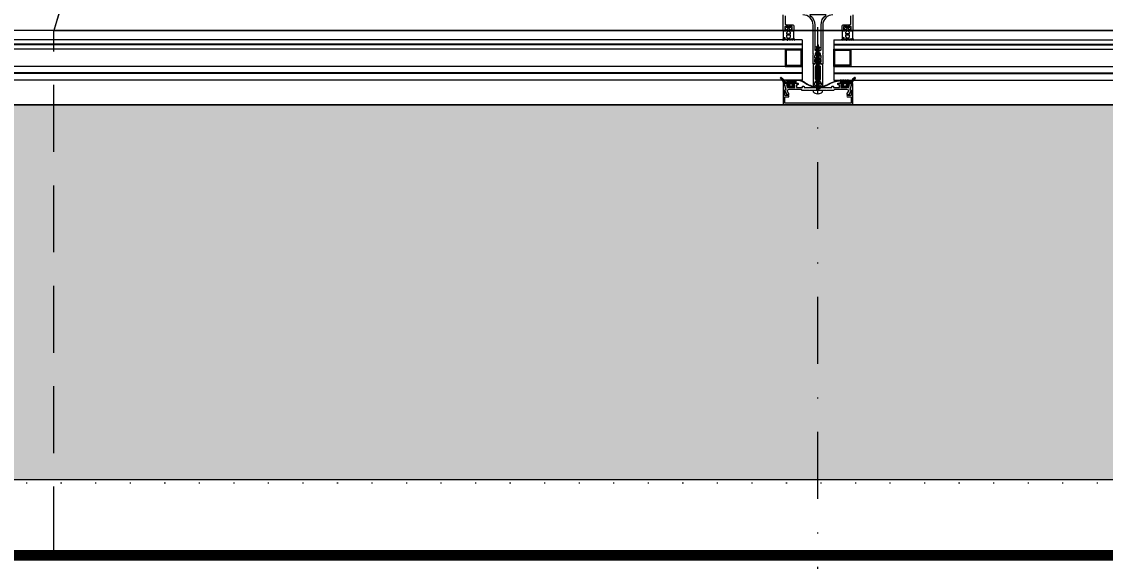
# Model space of a CAD drawing. Extents: x -2050 to 29725, y -1777 to 6820.
# Drawn here: x 1848.1 to 1949.3, y 277.4 to 327.8 of the extents above; entities that cross this region are included whole.
import ezdxf

# ---------------------------------------------------------------- set-up
doc = ezdxf.new("R2010")
doc.units = 0
doc.header["$LTSCALE"] = 25
doc.header["$MEASUREMENT"] = 0
for name, pattern in [('DASHDOT2', [0.5, 0.25, -0.125, 0, -0.125]), ('DASHED2', [0.375, 0.25, -0.125]), ('DOT2', [0.125, 0, -0.125]), ('HIDDEN', [0.375, 0.25, -0.125]), ('HIDDEN2', [4.7625, 3.175, -1.5875])]:
    doc.linetypes.add(name, pattern=pattern)
doc.layers.get('0').update_dxf_attribs({"color": 9, "lineweight": 9})
for name, color, linetype, lineweight in [('06C', 9, 'Continuous', 9), ('06D', 9, 'Continuous', 9), ('09', 9, 'Continuous', 9), ('10', 9, 'Continuous', 9), ('15', 9, 'Continuous', 9), ('20', 9, 'DOT2', 9), ('21', 9, 'Continuous', 9), ('24', 9, 'DASHDOT2', 9), ('40', 9, 'Continuous', 9), ('40B', 9, 'Continuous', 9)]:
    doc.layers.add(name, color=color, linetype=linetype, lineweight=lineweight)
doc.styles.add('MuuM_TEXT-STANDART', font='ARIALN.TTF')

# ---------------------------------------------------------------- blocks, each defined once
blk = doc.blocks.new('vid u')
at = {"lineweight": 5, "ltscale": 0.5}
for p, q in [((-18170.6, 6486.7), (-18169.6, 6487)), ((-18167.2, 6486), (-18170.6, 6486.7)), ((-18168.2, 6485.6), (-18170.6, 6486.7)), ((-18169.9, 6486.4), (-18170.1, 6485.9)), ((-18169, 6489), (-18169.6, 6487)), ((-18169.6, 6487), (-18167.2, 6486)), ((-18169, 6489), (-18168.5, 6486.6)), ((-18171.1, 6484.2), (-18170.1, 6484.5)), ((-18167.9, 6482.9), (-18171.1, 6484.2)), ((-18166.9, 6483.2), (-18171.1, 6484.2)), ((-18171.1, 6481.6), (-18170.1, 6482)), ((-18167.9, 6480.3), (-18171.1, 6481.6)), ((-18166.9, 6480.7), (-18171.1, 6481.6)), ((-18171.1, 6479.1), (-18170.1, 6479.4)), ((-18167.9, 6477.8), (-18171.1, 6479.1)), ((-18166.9, 6478.1), (-18171.1, 6479.1)), ((-18171.1, 6476.5), (-18170.1, 6476.9)), ((-18167.9, 6475.2), (-18171.1, 6476.5)), ((-18166.9, 6475.6), (-18171.1, 6476.5)), ((-18170.1, 6484.5), (-18170.1, 6485.8)), ((-18170.1, 6484.5), (-18166.9, 6483.2)), ((-18170.1, 6484.5), (-18166.9, 6483.2)), ((-18170.1, 6482), (-18170.1, 6483.8)), ((-18170.1, 6482), (-18166.9, 6480.7)), ((-18170.1, 6482), (-18166.9, 6480.7)), ((-18170.1, 6479.4), (-18170.1, 6481.2)), ((-18170.1, 6479.4), (-18166.9, 6478.1)), ((-18170.1, 6479.4), (-18166.9, 6478.1)), ((-18170.1, 6476.9), (-18170.1, 6478.7)), ((-18170.1, 6476.9), (-18166.9, 6475.6)), ((-18170.1, 6476.9), (-18166.9, 6475.6)), ((-18167.2, 6486), (-18168.2, 6485.6)), ((-18168.2, 6485.6), (-18167.9, 6485)), ((-18167.9, 6483.6), (-18167.9, 6484.9)), ((-18166.9, 6483.2), (-18167.9, 6482.9)), ((-18167.9, 6481.1), (-18167.9, 6482.9)), ((-18166.9, 6480.7), (-18167.9, 6480.3)), ((-18167.9, 6478.5), (-18167.9, 6480.3)), ((-18166.9, 6478.1), (-18167.9, 6477.8)), ((-18167.9, 6476), (-18167.9, 6477.8)), ((-18171.1, 6473.9), (-18170.1, 6474.3)), ((-18167.9, 6472.7), (-18171.1, 6473.9)), ((-18166.9, 6473), (-18171.1, 6473.9)), ((-18171.1, 6471.5), (-18170.1, 6471.9)), ((-18167.9, 6470.2), (-18171.1, 6471.5)), ((-18166.9, 6470.6), (-18171.1, 6471.5)), ((-18171.1, 6469.2), (-18170.1, 6469.6)), ((-18167.9, 6467.9), (-18171.1, 6469.2)), ((-18166.9, 6468.3), (-18171.1, 6469.2)), ((-18171.1, 6467), (-18170.1, 6467.3)), ((-18167.9, 6465.7), (-18171.1, 6467)), ((-18166.9, 6466.1), (-18171.1, 6467)), ((-18170.1, 6474.3), (-18170.1, 6476.1)), ((-18170.1, 6474.3), (-18166.9, 6473)), ((-18170.1, 6474.3), (-18166.9, 6473)), ((-18170.1, 6471.9), (-18170.1, 6473.5)), ((-18170.1, 6471.9), (-18166.9, 6470.6)), ((-18170.1, 6471.9), (-18166.9, 6470.6)), ((-18170.1, 6469.6), (-18170.1, 6471.1)), ((-18170.1, 6469.6), (-18166.9, 6468.3)), ((-18170.1, 6469.6), (-18166.9, 6468.3)), ((-18170.1, 6467.3), (-18170.1, 6468.9)), ((-18170.1, 6467.3), (-18166.9, 6466.1)), ((-18170.1, 6467.3), (-18166.9, 6466.1)), ((-18170.1, 6465.1), (-18170.1, 6466.6)), ((-18166.9, 6475.6), (-18167.9, 6475.2)), ((-18167.9, 6473.4), (-18167.9, 6475.2)), ((-18166.9, 6473), (-18167.9, 6472.7)), ((-18167.9, 6471), (-18167.9, 6472.7)), ((-18166.9, 6470.6), (-18167.9, 6470.2)), ((-18167.9, 6468.7), (-18167.9, 6470.2)), ((-18166.9, 6468.3), (-18167.9, 6467.9)), ((-18167.9, 6466.5), (-18167.9, 6467.9)), ((-18166.9, 6466.1), (-18167.9, 6465.7)), ((-18171.1, 6464.7), (-18170.1, 6465.1)), ((-18167.9, 6463.4), (-18171.1, 6464.7)), ((-18166.9, 6463.8), (-18171.1, 6464.7)), ((-18171.1, 6462.4), (-18170.1, 6462.8)), ((-18167.9, 6461.1), (-18171.1, 6462.4)), ((-18166.9, 6461.5), (-18171.1, 6462.4)), ((-18171.1, 6460.1), (-18170.1, 6460.5)), ((-18167.9, 6458.8), (-18171.1, 6460.1)), ((-18166.9, 6459.2), (-18171.1, 6460.1)), ((-18171.1, 6457.8), (-18170.1, 6458.2)), ((-18167.9, 6456.5), (-18171.1, 6457.8)), ((-18166.9, 6456.9), (-18171.1, 6457.8)), ((-18171.1, 6455.5), (-18170.1, 6455.9)), ((-18170.1, 6465.1), (-18166.9, 6463.8)), ((-18170.1, 6465.1), (-18166.9, 6463.8)), ((-18170.1, 6462.8), (-18170.1, 6464.4)), ((-18170.1, 6462.8), (-18166.9, 6461.5)), ((-18170.1, 6462.8), (-18166.9, 6461.5)), ((-18170.1, 6460.5), (-18170.1, 6462)), ((-18170.1, 6460.5), (-18166.9, 6459.2)), ((-18170.1, 6460.5), (-18166.9, 6459.2)), ((-18170.1, 6458.2), (-18170.1, 6459.7)), ((-18170.1, 6458.2), (-18166.9, 6456.9)), ((-18170.1, 6455.9), (-18170.1, 6457.4)), ((-18170.1, 6455.9), (-18166.9, 6454.6)), ((-18167.9, 6464.2), (-18167.9, 6465.7)), ((-18166.9, 6463.8), (-18167.9, 6463.4)), ((-18167.9, 6461.9), (-18167.9, 6463.4)), ((-18166.9, 6461.5), (-18167.9, 6461.1)), ((-18167.9, 6459.6), (-18167.9, 6461.1)), ((-18166.9, 6459.2), (-18167.9, 6458.8)), ((-18167.9, 6457.3), (-18167.9, 6458.8)), ((-18166.9, 6456.9), (-18167.9, 6456.5)), ((-18167.9, 6455), (-18167.9, 6456.5)), ((-18164.9, 6445.9), (-18173.1, 6445.9)), ((-18173.1, 6444.2), (-18173.1, 6445.9)), ((-18167.9, 6454.2), (-18171.1, 6455.5)), ((-18166.9, 6454.6), (-18171.1, 6455.5)), ((-18171.1, 6453.2), (-18170.1, 6453.6)), ((-18166.9, 6452.3), (-18171.1, 6453.2)), ((-18167.9, 6451.9), (-18171.1, 6453.2)), ((-18170.1, 6451.3), (-18171.1, 6450.9)), ((-18167.9, 6449.6), (-18171.1, 6450.9)), ((-18171.1, 6450.9), (-18166.9, 6450)), ((-18171.1, 6448.6), (-18170.1, 6449)), ((-18167.9, 6447.3), (-18171.1, 6448.6)), ((-18166.9, 6447.7), (-18171.1, 6448.6)), ((-18170.1, 6453.6), (-18170.1, 6455.1)), ((-18170.1, 6453.6), (-18166.9, 6452.3)), ((-18170.1, 6453.6), (-18166.9, 6452.3)), ((-18170.1, 6451.3), (-18170.1, 6452.8)), ((-18166.9, 6450), (-18170.1, 6451.3)), ((-18170.1, 6449), (-18170.1, 6450.5)), ((-18170.1, 6449), (-18166.9, 6447.7)), ((-18170.1, 6445.9), (-18170.1, 6448.2)), ((-18166.9, 6454.6), (-18167.9, 6454.2)), ((-18167.9, 6452.7), (-18167.9, 6454.2)), ((-18166.9, 6452.3), (-18167.9, 6451.9)), ((-18167.9, 6450.4), (-18167.9, 6451.9)), ((-18166.9, 6450), (-18167.9, 6449.6)), ((-18167.9, 6448.1), (-18167.9, 6449.6)), ((-18166.9, 6447.7), (-18167.9, 6447.3)), ((-18167.9, 6445.9), (-18167.9, 6447.3)), ((-18164.9, 6444.2), (-18164.9, 6445.9))]:
    blk.add_line(p, q, dxfattribs=at)
blk.add_lwpolyline([(-18169.6, 6442.8), (-18169.1, 6443.2), (-18168.9, 6443.2), (-18168.4, 6442.8)], dxfattribs=at)
for centre, radius, start, end in [((-18169.9, 6485.8), 0.2, 155.3251, 180), ((-18168.1, 6484.9), 0.2, 0, 19.1116), ((-18168.6, 6450.7), 7.89, 234.7573, 262.4905), ((-18169.5, 6450.7), 7.89, 277.5095, 305.2427)]:
    blk.add_arc(centre, radius, start, end, dxfattribs=at)
blk = doc.blocks.new('*U294')
at = {"layer": '10'}
h = blk.add_hatch(dxfattribs=at)
h.set_pattern_fill('LINE', color=256, scale=0.666667, angle=585, style=0)
h.set_pattern_definition([(135, (54.08257, -143.59187), (0.058925565, 0.058925565), [])])
edge = h.paths.add_edge_path()
edge.add_arc((-3.72, -23.02), 0.625, 382.6612, 422.8, ccw=False)
edge.add_arc((-3, -22.7), 0.162, 207.04, 269.8973)
edge.add_line((-3, -22.86), (-2.92, -22.86))
edge.add_line((-2.92, -22.86), (-2.91, -22.86))
edge.add_line((-2.91, -22.86), (-2.9, -22.86))
edge.add_line((-2.9, -22.86), (-2.89, -22.86))
edge.add_line((-2.89, -22.86), (-2.89, -22.86))
edge.add_line((-2.89, -22.86), (-2.88, -22.85))
edge.add_line((-2.88, -22.85), (-2.87, -22.85))
edge.add_line((-2.87, -22.85), (-2.87, -22.84))
edge.add_line((-2.87, -22.84), (-2.86, -22.84))
edge.add_line((-2.86, -22.84), (-2.86, -22.83))
edge.add_line((-2.86, -22.83), (-2.86, -22.81))
edge.add_line((-2.86, -22.81), (-2.86, -22.74))
edge.add_line((-2.86, -22.74), (-2.86, -22.73))
edge.add_line((-2.86, -22.73), (-2.86, -22.73))
edge.add_line((-2.86, -22.73), (-2.86, -22.73))
edge.add_line((-2.86, -22.73), (-2.86, -22.73))
edge.add_line((-2.86, -22.73), (-2.85, -22.72))
edge.add_line((-2.85, -22.72), (-2.85, -22.72))
edge.add_line((-2.85, -22.72), (-2.85, -22.72))
edge.add_line((-2.85, -22.72), (-2.84, -22.72))
edge.add_line((-2.84, -22.72), (-2.84, -22.72))
edge.add_line((-2.84, -22.72), (-2.76, -22.72))
edge.add_line((-2.76, -22.72), (-2.76, -22.72))
edge.add_line((-2.76, -22.72), (-2.75, -22.72))
edge.add_line((-2.75, -22.72), (-2.75, -22.72))
edge.add_line((-2.75, -22.72), (-2.75, -22.72))
edge.add_line((-2.75, -22.72), (-2.74, -22.72))
edge.add_line((-2.74, -22.72), (-2.74, -22.73))
edge.add_line((-2.74, -22.73), (-2.74, -22.73))
edge.add_line((-2.74, -22.73), (-2.74, -22.73))
edge.add_line((-2.74, -22.73), (-2.74, -22.74))
edge.add_line((-2.74, -22.74), (-2.74, -22.81))
edge.add_line((-2.74, -22.81), (-2.74, -22.82))
edge.add_line((-2.74, -22.82), (-2.74, -22.83))
edge.add_line((-2.74, -22.83), (-2.73, -22.84))
edge.add_line((-2.73, -22.84), (-2.73, -22.84))
edge.add_line((-2.73, -22.84), (-2.72, -22.85))
edge.add_line((-2.72, -22.85), (-2.72, -22.85))
edge.add_line((-2.72, -22.85), (-2.71, -22.86))
edge.add_line((-2.71, -22.86), (-2.7, -22.86))
edge.add_line((-2.7, -22.86), (-2.69, -22.86))
edge.add_line((-2.69, -22.86), (-2.68, -22.86))
edge.add_line((-2.68, -22.86), (-2.67, -22.86))
edge.add_line((-2.67, -22.86), (-2.67, -22.86))
edge.add_line((-2.67, -22.86), (-2.66, -22.85))
edge.add_line((-2.66, -22.85), (-2.65, -22.85))
edge.add_line((-2.65, -22.85), (-2.65, -22.84))
edge.add_line((-2.65, -22.84), (-2.64, -22.84))
edge.add_line((-2.64, -22.84), (-2.64, -22.83))
edge.add_line((-2.64, -22.83), (-2.64, -22.81))
edge.add_line((-2.64, -22.81), (-2.64, -22.74))
edge.add_line((-2.64, -22.74), (-2.64, -22.73))
edge.add_line((-2.64, -22.73), (-2.64, -22.73))
edge.add_line((-2.64, -22.73), (-2.64, -22.73))
edge.add_line((-2.64, -22.73), (-2.64, -22.73))
edge.add_line((-2.64, -22.73), (-2.63, -22.72))
edge.add_line((-2.63, -22.72), (-2.63, -22.72))
edge.add_line((-2.63, -22.72), (-2.63, -22.72))
edge.add_line((-2.63, -22.72), (-2.62, -22.72))
edge.add_line((-2.62, -22.72), (-2.62, -22.72))
edge.add_line((-2.62, -22.72), (-2.54, -22.72))
edge.add_line((-2.54, -22.72), (-2.54, -22.72))
edge.add_line((-2.54, -22.72), (-2.53, -22.72))
edge.add_line((-2.53, -22.72), (-2.53, -22.72))
edge.add_line((-2.53, -22.72), (-2.53, -22.72))
edge.add_line((-2.53, -22.72), (-2.52, -22.72))
edge.add_line((-2.52, -22.72), (-2.52, -22.73))
edge.add_line((-2.52, -22.73), (-2.52, -22.73))
edge.add_line((-2.52, -22.73), (-2.52, -22.73))
edge.add_line((-2.52, -22.73), (-2.52, -22.74))
edge.add_line((-2.52, -22.74), (-2.52, -22.81))
edge.add_line((-2.52, -22.81), (-2.52, -22.82))
edge.add_line((-2.52, -22.82), (-2.52, -22.83))
edge.add_line((-2.52, -22.83), (-2.51, -22.84))
edge.add_line((-2.51, -22.84), (-2.51, -22.84))
edge.add_line((-2.51, -22.84), (-2.5, -22.85))
edge.add_line((-2.5, -22.85), (-2.5, -22.85))
edge.add_line((-2.5, -22.85), (-2.49, -22.86))
edge.add_line((-2.49, -22.86), (-2.48, -22.86))
edge.add_line((-2.48, -22.86), (-2.47, -22.86))
edge.add_line((-2.47, -22.86), (-2.46, -22.86))
edge.add_line((-2.46, -22.86), (-2.45, -22.86))
edge.add_line((-2.45, -22.86), (-2.45, -22.86))
edge.add_line((-2.45, -22.86), (-2.44, -22.85))
edge.add_line((-2.44, -22.85), (-2.43, -22.85))
edge.add_line((-2.43, -22.85), (-2.43, -22.84))
edge.add_line((-2.43, -22.84), (-2.42, -22.84))
edge.add_line((-2.42, -22.84), (-2.42, -22.83))
edge.add_line((-2.42, -22.83), (-2.42, -22.81))
edge.add_line((-2.42, -22.81), (-2.42, -22.74))
edge.add_line((-2.42, -22.74), (-2.42, -22.73))
edge.add_line((-2.42, -22.73), (-2.42, -22.73))
edge.add_line((-2.42, -22.73), (-2.42, -22.73))
edge.add_line((-2.42, -22.73), (-2.42, -22.73))
edge.add_line((-2.42, -22.73), (-2.41, -22.72))
edge.add_line((-2.41, -22.72), (-2.41, -22.72))
edge.add_line((-2.41, -22.72), (-2.41, -22.72))
edge.add_line((-2.41, -22.72), (-2.4, -22.72))
edge.add_line((-2.4, -22.72), (-2.4, -22.72))
edge.add_line((-2.4, -22.72), (-2.32, -22.72))
edge.add_line((-2.32, -22.72), (-2.32, -22.72))
edge.add_line((-2.32, -22.72), (-2.31, -22.72))
edge.add_line((-2.31, -22.72), (-2.31, -22.72))
edge.add_line((-2.31, -22.72), (-2.31, -22.72))
edge.add_line((-2.31, -22.72), (-2.3, -22.72))
edge.add_line((-2.3, -22.72), (-2.3, -22.73))
edge.add_line((-2.3, -22.73), (-2.3, -22.73))
edge.add_line((-2.3, -22.73), (-2.3, -22.73))
edge.add_line((-2.3, -22.73), (-2.3, -22.74))
edge.add_line((-2.3, -22.74), (-2.3, -22.81))
edge.add_line((-2.3, -22.81), (-2.3, -22.82))
edge.add_line((-2.3, -22.82), (-2.3, -22.83))
edge.add_line((-2.3, -22.83), (-2.29, -22.84))
edge.add_line((-2.29, -22.84), (-2.29, -22.84))
edge.add_line((-2.29, -22.84), (-2.28, -22.85))
edge.add_line((-2.28, -22.85), (-2.28, -22.85))
edge.add_line((-2.28, -22.85), (-2.27, -22.86))
edge.add_line((-2.27, -22.86), (-2.26, -22.86))
edge.add_line((-2.26, -22.86), (-2.25, -22.86))
edge.add_line((-2.25, -22.86), (-2.24, -22.86))
edge.add_line((-2.24, -22.86), (-2.23, -22.86))
edge.add_line((-2.23, -22.86), (-2.23, -22.86))
edge.add_line((-2.23, -22.86), (-2.22, -22.85))
edge.add_line((-2.22, -22.85), (-2.21, -22.85))
edge.add_line((-2.21, -22.85), (-2.21, -22.84))
edge.add_line((-2.21, -22.84), (-2.2, -22.84))
edge.add_line((-2.2, -22.84), (-2.2, -22.83))
edge.add_line((-2.2, -22.83), (-2.2, -22.81))
edge.add_line((-2.2, -22.81), (-2.2, -22.74))
edge.add_line((-2.2, -22.74), (-2.2, -22.73))
edge.add_line((-2.2, -22.73), (-2.2, -22.73))
edge.add_line((-2.2, -22.73), (-2.2, -22.73))
edge.add_line((-2.2, -22.73), (-2.2, -22.73))
edge.add_line((-2.2, -22.73), (-2.19, -22.72))
edge.add_line((-2.19, -22.72), (-2.19, -22.72))
edge.add_line((-2.19, -22.72), (-2.19, -22.72))
edge.add_line((-2.19, -22.72), (-2.18, -22.72))
edge.add_line((-2.18, -22.72), (-2.18, -22.72))
edge.add_line((-2.18, -22.72), (-2.1, -22.72))
edge.add_line((-2.1, -22.72), (-2.1, -22.72))
edge.add_line((-2.1, -22.72), (-2.09, -22.72))
edge.add_line((-2.09, -22.72), (-2.09, -22.72))
edge.add_line((-2.09, -22.72), (-2.09, -22.72))
edge.add_line((-2.09, -22.72), (-2.08, -22.72))
edge.add_line((-2.08, -22.72), (-2.08, -22.73))
edge.add_line((-2.08, -22.73), (-2.08, -22.73))
edge.add_line((-2.08, -22.73), (-2.08, -22.73))
edge.add_line((-2.08, -22.73), (-2.08, -22.74))
edge.add_line((-2.08, -22.74), (-2.08, -22.99))
edge.add_arc((-2.11, -22.99), 0.03, 270, 360, ccw=False)
edge.add_line((-2.11, -23.02), (-2.29, -23.02))
edge.add_line((-2.29, -23.02), (-2.29, -23.19))
edge.add_line((-2.29, -23.19), (-2.22, -23.21))
edge.add_arc((-2.23, -23.26), 0.05, 327.9606, 435.4015, ccw=False)
edge.add_arc((-2.27, -23.23), 0.1, 296.3878, 327.9606, ccw=False)
edge.add_arc((-2.52, -22.73), 0.663, 243.6122, 296.3878, ccw=False)
edge.add_arc((-2.77, -23.23), 0.1, 212.0394, 243.6122, ccw=False)
edge.add_arc((-2.82, -23.26), 0.05, 104.5985, 212.0394, ccw=False)
edge.add_line((-2.83, -23.21), (-2.75, -23.19))
edge.add_line((-2.75, -23.19), (-2.75, -23.02))
edge.add_line((-2.75, -23.02), (-3.17, -23.02))
edge.add_arc((-3.17, -22.97), 0.05, 193.1598, 270, ccw=False)
edge.add_arc((-3.97, -23.12), 0.763, 370.8798, 411.3382)
edge.add_arc((-3.45, -22.51), 0.0486, 74.5683, 206.9707, ccw=False)
edge = h.paths.add_edge_path(flags=16)
edge.add_arc((-2.62, -23.22), 0.03, 180, 259.176, ccw=False)
edge.add_line((-2.65, -23.22), (-2.65, -23.05))
edge.add_arc((-2.62, -23.05), 0.03, 90, 180, ccw=False)
edge.add_line((-2.62, -23.02), (-2.42, -23.02))
edge.add_arc((-2.42, -23.05), 0.03, 360, 450, ccw=False)
edge.add_line((-2.39, -23.05), (-2.39, -23.22))
edge.add_arc((-2.42, -23.22), 0.03, 280.824, 360, ccw=False)
edge.add_arc((-2.52, -22.69), 0.562, 259.176, 280.824, ccw=False)
h = blk.add_hatch(dxfattribs=at)
h.set_pattern_fill('LINE', color=256, scale=0.666667, angle=585, style=0)
h.set_pattern_definition([(45, (-54.08257, -143.59187), (-0.058925565, 0.058925565), [])])
edge = h.paths.add_edge_path()
edge.add_arc((3.72, -23.02), 0.625, 117.2, 157.3388)
edge.add_arc((3, -22.7), 0.162, 270.1027, 332.96, ccw=False)
edge.add_line((3, -22.86), (2.92, -22.86))
edge.add_line((2.92, -22.86), (2.91, -22.86))
edge.add_line((2.91, -22.86), (2.9, -22.86))
edge.add_line((2.9, -22.86), (2.89, -22.86))
edge.add_line((2.89, -22.86), (2.89, -22.86))
edge.add_line((2.89, -22.86), (2.88, -22.85))
edge.add_line((2.88, -22.85), (2.87, -22.85))
edge.add_line((2.87, -22.85), (2.87, -22.84))
edge.add_line((2.87, -22.84), (2.86, -22.84))
edge.add_line((2.86, -22.84), (2.86, -22.83))
edge.add_line((2.86, -22.83), (2.86, -22.81))
edge.add_line((2.86, -22.81), (2.86, -22.74))
edge.add_line((2.86, -22.74), (2.86, -22.73))
edge.add_line((2.86, -22.73), (2.86, -22.73))
edge.add_line((2.86, -22.73), (2.86, -22.73))
edge.add_line((2.86, -22.73), (2.86, -22.73))
edge.add_line((2.86, -22.73), (2.85, -22.72))
edge.add_line((2.85, -22.72), (2.85, -22.72))
edge.add_line((2.85, -22.72), (2.85, -22.72))
edge.add_line((2.85, -22.72), (2.84, -22.72))
edge.add_line((2.84, -22.72), (2.84, -22.72))
edge.add_line((2.84, -22.72), (2.76, -22.72))
edge.add_line((2.76, -22.72), (2.76, -22.72))
edge.add_line((2.76, -22.72), (2.75, -22.72))
edge.add_line((2.75, -22.72), (2.75, -22.72))
edge.add_line((2.75, -22.72), (2.75, -22.72))
edge.add_line((2.75, -22.72), (2.74, -22.72))
edge.add_line((2.74, -22.72), (2.74, -22.73))
edge.add_line((2.74, -22.73), (2.74, -22.73))
edge.add_line((2.74, -22.73), (2.74, -22.73))
edge.add_line((2.74, -22.73), (2.74, -22.74))
edge.add_line((2.74, -22.74), (2.74, -22.81))
edge.add_line((2.74, -22.81), (2.74, -22.82))
edge.add_line((2.74, -22.82), (2.74, -22.83))
edge.add_line((2.74, -22.83), (2.73, -22.84))
edge.add_line((2.73, -22.84), (2.73, -22.84))
edge.add_line((2.73, -22.84), (2.72, -22.85))
edge.add_line((2.72, -22.85), (2.72, -22.85))
edge.add_line((2.72, -22.85), (2.71, -22.86))
edge.add_line((2.71, -22.86), (2.7, -22.86))
edge.add_line((2.7, -22.86), (2.69, -22.86))
edge.add_line((2.69, -22.86), (2.68, -22.86))
edge.add_line((2.68, -22.86), (2.67, -22.86))
edge.add_line((2.67, -22.86), (2.67, -22.86))
edge.add_line((2.67, -22.86), (2.66, -22.85))
edge.add_line((2.66, -22.85), (2.65, -22.85))
edge.add_line((2.65, -22.85), (2.65, -22.84))
edge.add_line((2.65, -22.84), (2.64, -22.84))
edge.add_line((2.64, -22.84), (2.64, -22.83))
edge.add_line((2.64, -22.83), (2.64, -22.81))
edge.add_line((2.64, -22.81), (2.64, -22.74))
edge.add_line((2.64, -22.74), (2.64, -22.73))
edge.add_line((2.64, -22.73), (2.64, -22.73))
edge.add_line((2.64, -22.73), (2.64, -22.73))
edge.add_line((2.64, -22.73), (2.64, -22.73))
edge.add_line((2.64, -22.73), (2.63, -22.72))
edge.add_line((2.63, -22.72), (2.63, -22.72))
edge.add_line((2.63, -22.72), (2.63, -22.72))
edge.add_line((2.63, -22.72), (2.62, -22.72))
edge.add_line((2.62, -22.72), (2.62, -22.72))
edge.add_line((2.62, -22.72), (2.54, -22.72))
edge.add_line((2.54, -22.72), (2.54, -22.72))
edge.add_line((2.54, -22.72), (2.53, -22.72))
edge.add_line((2.53, -22.72), (2.53, -22.72))
edge.add_line((2.53, -22.72), (2.53, -22.72))
edge.add_line((2.53, -22.72), (2.52, -22.72))
edge.add_line((2.52, -22.72), (2.52, -22.73))
edge.add_line((2.52, -22.73), (2.52, -22.73))
edge.add_line((2.52, -22.73), (2.52, -22.73))
edge.add_line((2.52, -22.73), (2.52, -22.74))
edge.add_line((2.52, -22.74), (2.52, -22.81))
edge.add_line((2.52, -22.81), (2.52, -22.82))
edge.add_line((2.52, -22.82), (2.52, -22.83))
edge.add_line((2.52, -22.83), (2.51, -22.84))
edge.add_line((2.51, -22.84), (2.51, -22.84))
edge.add_line((2.51, -22.84), (2.5, -22.85))
edge.add_line((2.5, -22.85), (2.5, -22.85))
edge.add_line((2.5, -22.85), (2.49, -22.86))
edge.add_line((2.49, -22.86), (2.48, -22.86))
edge.add_line((2.48, -22.86), (2.47, -22.86))
edge.add_line((2.47, -22.86), (2.46, -22.86))
edge.add_line((2.46, -22.86), (2.45, -22.86))
edge.add_line((2.45, -22.86), (2.45, -22.86))
edge.add_line((2.45, -22.86), (2.44, -22.85))
edge.add_line((2.44, -22.85), (2.43, -22.85))
edge.add_line((2.43, -22.85), (2.43, -22.84))
edge.add_line((2.43, -22.84), (2.42, -22.84))
edge.add_line((2.42, -22.84), (2.42, -22.83))
edge.add_line((2.42, -22.83), (2.42, -22.81))
edge.add_line((2.42, -22.81), (2.42, -22.74))
edge.add_line((2.42, -22.74), (2.42, -22.73))
edge.add_line((2.42, -22.73), (2.42, -22.73))
edge.add_line((2.42, -22.73), (2.42, -22.73))
edge.add_line((2.42, -22.73), (2.42, -22.73))
edge.add_line((2.42, -22.73), (2.41, -22.72))
edge.add_line((2.41, -22.72), (2.41, -22.72))
edge.add_line((2.41, -22.72), (2.41, -22.72))
edge.add_line((2.41, -22.72), (2.4, -22.72))
edge.add_line((2.4, -22.72), (2.4, -22.72))
edge.add_line((2.4, -22.72), (2.32, -22.72))
edge.add_line((2.32, -22.72), (2.32, -22.72))
edge.add_line((2.32, -22.72), (2.31, -22.72))
edge.add_line((2.31, -22.72), (2.31, -22.72))
edge.add_line((2.31, -22.72), (2.31, -22.72))
edge.add_line((2.31, -22.72), (2.3, -22.72))
edge.add_line((2.3, -22.72), (2.3, -22.73))
edge.add_line((2.3, -22.73), (2.3, -22.73))
edge.add_line((2.3, -22.73), (2.3, -22.73))
edge.add_line((2.3, -22.73), (2.3, -22.74))
edge.add_line((2.3, -22.74), (2.3, -22.81))
edge.add_line((2.3, -22.81), (2.3, -22.82))
edge.add_line((2.3, -22.82), (2.3, -22.83))
edge.add_line((2.3, -22.83), (2.29, -22.84))
edge.add_line((2.29, -22.84), (2.29, -22.84))
edge.add_line((2.29, -22.84), (2.28, -22.85))
edge.add_line((2.28, -22.85), (2.28, -22.85))
edge.add_line((2.28, -22.85), (2.27, -22.86))
edge.add_line((2.27, -22.86), (2.26, -22.86))
edge.add_line((2.26, -22.86), (2.25, -22.86))
edge.add_line((2.25, -22.86), (2.24, -22.86))
edge.add_line((2.24, -22.86), (2.23, -22.86))
edge.add_line((2.23, -22.86), (2.23, -22.86))
edge.add_line((2.23, -22.86), (2.22, -22.85))
edge.add_line((2.22, -22.85), (2.21, -22.85))
edge.add_line((2.21, -22.85), (2.21, -22.84))
edge.add_line((2.21, -22.84), (2.2, -22.84))
edge.add_line((2.2, -22.84), (2.2, -22.83))
edge.add_line((2.2, -22.83), (2.2, -22.81))
edge.add_line((2.2, -22.81), (2.2, -22.74))
edge.add_line((2.2, -22.74), (2.2, -22.73))
edge.add_line((2.2, -22.73), (2.2, -22.73))
edge.add_line((2.2, -22.73), (2.2, -22.73))
edge.add_line((2.2, -22.73), (2.2, -22.73))
edge.add_line((2.2, -22.73), (2.19, -22.72))
edge.add_line((2.19, -22.72), (2.19, -22.72))
edge.add_line((2.19, -22.72), (2.19, -22.72))
edge.add_line((2.19, -22.72), (2.18, -22.72))
edge.add_line((2.18, -22.72), (2.18, -22.72))
edge.add_line((2.18, -22.72), (2.1, -22.72))
edge.add_line((2.1, -22.72), (2.1, -22.72))
edge.add_line((2.1, -22.72), (2.09, -22.72))
edge.add_line((2.09, -22.72), (2.09, -22.72))
edge.add_line((2.09, -22.72), (2.09, -22.72))
edge.add_line((2.09, -22.72), (2.08, -22.72))
edge.add_line((2.08, -22.72), (2.08, -22.73))
edge.add_line((2.08, -22.73), (2.08, -22.73))
edge.add_line((2.08, -22.73), (2.08, -22.73))
edge.add_line((2.08, -22.73), (2.08, -22.74))
edge.add_line((2.08, -22.74), (2.08, -22.99))
edge.add_arc((2.11, -22.99), 0.03, 180, 270)
edge.add_line((2.11, -23.02), (2.29, -23.02))
edge.add_line((2.29, -23.02), (2.29, -23.19))
edge.add_line((2.29, -23.19), (2.22, -23.21))
edge.add_arc((2.23, -23.26), 0.05, 104.5985, 212.0394)
edge.add_arc((2.27, -23.23), 0.1, 212.0394, 243.6122)
edge.add_arc((2.52, -22.73), 0.662, 243.6122, 296.3878)
edge.add_arc((2.77, -23.23), 0.1, 296.3878, 327.9606)
edge.add_arc((2.82, -23.26), 0.05, 327.9606, 435.4015)
edge.add_line((2.83, -23.21), (2.75, -23.19))
edge.add_line((2.75, -23.19), (2.75, -23.02))
edge.add_line((2.75, -23.02), (3.17, -23.02))
edge.add_arc((3.17, -22.97), 0.05, 270, 346.8402)
edge.add_arc((3.97, -23.12), 0.763, 128.6618, 169.1202, ccw=False)
edge.add_arc((3.45, -22.51), 0.0486, 333.0293, 465.4317)
edge = h.paths.add_edge_path(flags=16)
edge.add_arc((2.62, -23.22), 0.03, 280.824, 360)
edge.add_line((2.65, -23.22), (2.65, -23.05))
edge.add_arc((2.62, -23.05), 0.03, 360, 450)
edge.add_line((2.62, -23.02), (2.42, -23.02))
edge.add_arc((2.42, -23.05), 0.03, 90, 180)
edge.add_line((2.39, -23.05), (2.39, -23.22))
edge.add_arc((2.42, -23.22), 0.03, 180, 259.176)
edge.add_arc((2.52, -22.69), 0.562, 259.176, 280.824)
for p, q in [((-1.47, -18.95), (-1.47, -22.7)), ((-0.33, -21.21), (-0.4, -21.21)), ((-0.28, -20.92), (-0.28, -20.97)), ((-0.28, -20.97), (-0.23, -20.97)), ((-0.23, -20.97), (-0.23, -21.11)), ((-0.13, -20.82), (-0.18, -20.82)), ((-0.08, -21.21), (-0.08, -20.87)), ((0.08, -21.21), (-0.08, -21.21)), ((0.08, -20.87), (0.08, -21.21)), ((0.18, -20.82), (0.13, -20.82)), ((0.23, -21.11), (0.23, -20.97)), ((0.23, -20.97), (0.28, -20.97)), ((0.28, -20.97), (0.28, -20.92)), ((0.4, -21.21), (0.33, -21.21)), ((-0.45, -21.26), (-0.45, -23.35)), ((-0.25, -21.46), (-0.25, -22.59)), ((0.2, -21.41), (-0.2, -21.41)), ((0.25, -22.59), (0.25, -21.46)), ((0.45, -23.35), (0.45, -21.26)), ((-0.31, -23), (-0.26, -22.96)), ((-0.31, -23.17), (-0.31, -23)), ((-0.25, -23.2), (-0.28, -23.2)), ((-0.25, -22.92), (-0.25, -22.87)), ((-0.25, -23.28), (-0.25, -23.2)), ((-0.22, -22.84), (0.22, -22.84)), ((-0.2, -22.64), (0.2, -22.64)), ((0.25, -22.87), (0.25, -22.92)), ((0.28, -23.2), (0.25, -23.2)), ((0.25, -23.2), (0.25, -23.28)), ((0.25, -23.22), (0.27, -23.2)), ((0.26, -22.96), (0.31, -23)), ((0.31, -23), (0.31, -23.17)), ((-0.4, -23.4), (-0.37, -23.4)), ((-0.34, -23.39), (-0.26, -23.32)), ((0.26, -23.32), (0.34, -23.39)), ((0.37, -23.4), (0.4, -23.4))]:
    blk.add_line(p, q, dxfattribs=at)
for points in [[(3.25, -16.61), (3.25, -18.08, -0.414214), (3.22, -18.11), (3.05, -18.11, -0.414214), (2.95, -18.01), (2.95, -17.99), (3.1, -17.99), (3.1, -17.69), (2.78, -17.69), (2.75, -17.66), (2.72, -17.69), (2.4, -17.69), (2.4, -17.99), (2.55, -17.99), (2.55, -18.01, -0.414214), (2.45, -18.11), (2.35, -18.11, -0.414214), (2.25, -18.01), (2.25, -17.69, -0.414214), (2.41, -17.53), (2.97, -17.53, 0.414214), (3.07, -17.43), (3.07, -16.71, 0.414214)], [(1.4, -16.61, 0.414214), (0.45, -17.56), (0.45, -20.24), (0.42, -20.27), (0.45, -20.3), (0.45, -21.16, -0.414214), (0.4, -21.21), (0.37, -21.21, -0.198912), (0.34, -21.19), (0.26, -21.12, -0.198912), (0.25, -21.08), (0.25, -21.01), (0.28, -21.01, 0.414214), (0.31, -20.98), (0.31, -20.81), (0.26, -20.76, -0.198912), (0.25, -20.72), (0.25, -20.65), (0.28, -20.65, 0.414214), (0.31, -20.62), (0.31, -20.45), (0.26, -20.4, -0.198912), (0.25, -20.36), (0.25, -20.24, 0.414214), (0.22, -20.21), (0, -20.21), (-0.22, -20.21, 0.414214), (-0.25, -20.24), (-0.25, -20.36, -0.198912), (-0.26, -20.4), (-0.31, -20.45), (-0.31, -20.62, 0.414214), (-0.28, -20.65), (-0.25, -20.65), (-0.25, -20.72, -0.198912), (-0.26, -20.76), (-0.31, -20.81), (-0.31, -20.98, 0.414214), (-0.28, -21.01), (-0.25, -21.01), (-0.25, -21.08, -0.198912), (-0.26, -21.12), (-0.34, -21.19, -0.198912), (-0.37, -21.21), (-0.4, -21.21, -0.414214), (-0.45, -21.16), (-0.45, -20.3), (-0.42, -20.27), (-0.45, -20.24), (-0.45, -17.56, 0.414214), (-1.4, -16.61)], [(-3.07, -16.71), (-3.07, -17.43, 0.414214), (-2.97, -17.53), (-2.41, -17.53, -0.414214), (-2.25, -17.69), (-2.25, -18.01, -0.414214), (-2.35, -18.11), (-2.45, -18.11, -0.414214), (-2.55, -18.01), (-2.55, -17.99), (-2.4, -17.99), (-2.4, -17.69), (-2.72, -17.69), (-2.75, -17.66), (-2.78, -17.69), (-3.1, -17.69), (-3.1, -17.99), (-2.95, -17.99), (-2.95, -18.01, -0.414214), (-3.05, -18.11), (-3.22, -18.11, -0.414214), (-3.25, -18.08), (-3.25, -16.61)], [(3.25, -22.7), (3.25, -22.75), (2.45, -22.75, 0.10228), (1.16, -23.02, -0.152313), (0, -23.38, -0.152313), (-1.16, -23.02, 0.159108), (-1.84, -22.75), (-3.02, -22.75), (-3.02, -22.7), (-1.84, -22.7, -0.158967), (-1.13, -22.98, 0.152054), (0, -23.33, 0.152944), (1.13, -22.98, -0.10266), (2.45, -22.7), (3.25, -22.7)]]:
    blk.add_lwpolyline(points, format="xyb", dxfattribs=at)
for points in [[(0.26, -19.91, 0.414214), (0.29, -19.88), (0.29, -17.56, -0.239182), (0.74, -16.66, 0.725247), (0.73, -16.61), (0, -16.61), (-0.73, -16.61, 0.725247), (-0.74, -16.66, -0.239182), (-0.29, -17.56), (-0.29, -19.88, 0.414214), (-0.26, -19.91), (0, -19.91)], [(-2.47, -18.13, -0.414214), (-2.57, -18.03), (-2.57, -17.97), (-2.45, -17.97), (-2.45, -17.87, 0.333333), (-3.05, -17.87), (-3.05, -17.97), (-2.93, -17.97), (-2.93, -18.03, -0.414214), (-3.03, -18.13), (-3.25, -18.13), (-3.25, -18.78), (-3.21, -18.78, 0.307685), (-3.15, -18.74, -1.128702), (-3.09, -18.77, -0.201212), (-3.25, -18.88, 0.978531), (-3.25, -18.98, 0.1613), (-3.04, -18.86, -0.307572), (-3.02, -18.86), (-2.83, -18.97, 0.8391), (-2.81, -18.95), (-2.89, -18.86, -0.8391), (-2.87, -18.83), (-2.61, -18.97, 0.8391), (-2.59, -18.95), (-2.67, -18.86, -0.8391), (-2.65, -18.83), (-2.39, -18.97, 0.8391), (-2.37, -18.95), (-2.45, -18.86, -0.8391), (-2.43, -18.83), (-2.17, -18.97, 0.8391), (-2.15, -18.95), (-2.23, -18.86, -0.176327), (-2.25, -18.8), (-2.25, -18.13)], [(-2.67, -18.13), (-2.67, -17.9, 0.375047), (-2.7, -17.87, 0.067879), (-2.8, -17.87, 0.375047), (-2.83, -17.9), (-2.83, -18.13, -0.298217), (-2.89, -18.22, 0.298217), (-2.95, -18.31), (-2.95, -18.34, 0.414214), (-2.92, -18.37), (-2.58, -18.37, 0.414214), (-2.55, -18.34), (-2.55, -18.31, 0.298217), (-2.61, -18.22, -0.298217)], [(3.04, -18.12, -0.414214), (2.94, -18.02), (2.94, -17.96), (3.06, -17.96), (3.06, -17.86, 0.333333), (2.46, -17.86), (2.46, -17.96), (2.58, -17.96), (2.58, -18.02, -0.414214), (2.48, -18.12), (2.26, -18.12), (2.26, -18.77), (2.3, -18.77, 0.307685), (2.36, -18.73, -1.128702), (2.42, -18.76, -0.201212), (2.26, -18.87, 0.978531), (2.26, -18.97, 0.1613), (2.46, -18.85, -0.307572), (2.49, -18.85), (2.68, -18.96, 0.8391), (2.7, -18.94), (2.62, -18.85, -0.8391), (2.64, -18.82), (2.9, -18.96, 0.8391), (2.92, -18.94), (2.84, -18.85, -0.8391), (2.86, -18.82), (3.12, -18.96, 0.8391), (3.14, -18.94), (3.06, -18.85, -0.8391), (3.08, -18.82), (3.34, -18.96, 0.8391), (3.36, -18.94), (3.28, -18.85, -0.176327), (3.26, -18.79), (3.26, -18.12)], [(2.84, -18.12), (2.84, -17.89, 0.375047), (2.81, -17.86, 0.067879), (2.7, -17.86, 0.375047), (2.68, -17.89), (2.68, -18.12, -0.298217), (2.62, -18.21, 0.298217), (2.56, -18.3), (2.56, -18.33, 0.414214), (2.59, -18.36), (2.93, -18.36, 0.414214), (2.96, -18.33), (2.96, -18.3, 0.298217), (2.9, -18.21, -0.298217)], [(-2.95, -18.55), (-2.95, -18.58, 1), (-2.55, -18.58), (-2.55, -18.55, 0.414214), (-2.58, -18.52), (-2.92, -18.52, 0.414214)], [(2.56, -18.54), (2.56, -18.57, 1), (2.96, -18.57), (2.96, -18.54, 0.414214), (2.93, -18.51), (2.59, -18.51, 0.414214)], [(-3.44, -22.46, -0.176952), (-3.15, -22.78, 0.281357), (-3, -22.86), (-2.92, -22.86), (-2.91, -22.86), (-2.9, -22.86), (-2.89, -22.86), (-2.89, -22.86), (-2.88, -22.85), (-2.87, -22.85), (-2.87, -22.84), (-2.86, -22.84), (-2.86, -22.83), (-2.86, -22.81), (-2.86, -22.74), (-2.86, -22.73), (-2.86, -22.73), (-2.86, -22.73), (-2.86, -22.73), (-2.85, -22.72), (-2.85, -22.72), (-2.85, -22.72), (-2.84, -22.72), (-2.84, -22.72), (-2.76, -22.72), (-2.76, -22.72), (-2.75, -22.72), (-2.75, -22.72), (-2.75, -22.72), (-2.74, -22.72), (-2.74, -22.73), (-2.74, -22.73), (-2.74, -22.73), (-2.74, -22.74), (-2.74, -22.81), (-2.74, -22.82), (-2.74, -22.83), (-2.73, -22.84), (-2.73, -22.84), (-2.72, -22.85), (-2.72, -22.85), (-2.71, -22.86), (-2.7, -22.86), (-2.69, -22.86), (-2.68, -22.86), (-2.67, -22.86), (-2.67, -22.86), (-2.66, -22.85), (-2.65, -22.85), (-2.65, -22.84), (-2.64, -22.84), (-2.64, -22.83), (-2.64, -22.81), (-2.64, -22.74), (-2.64, -22.73), (-2.64, -22.73), (-2.64, -22.73), (-2.64, -22.73), (-2.63, -22.72), (-2.63, -22.72), (-2.63, -22.72), (-2.62, -22.72), (-2.62, -22.72), (-2.54, -22.72), (-2.54, -22.72), (-2.53, -22.72), (-2.53, -22.72), (-2.53, -22.72), (-2.52, -22.72), (-2.52, -22.73), (-2.52, -22.73), (-2.52, -22.73), (-2.52, -22.74), (-2.52, -22.81), (-2.52, -22.82), (-2.52, -22.83), (-2.51, -22.84), (-2.51, -22.84), (-2.5, -22.85), (-2.5, -22.85), (-2.49, -22.86), (-2.48, -22.86), (-2.47, -22.86), (-2.46, -22.86), (-2.45, -22.86), (-2.45, -22.86), (-2.44, -22.85), (-2.43, -22.85), (-2.43, -22.84), (-2.42, -22.84), (-2.42, -22.83), (-2.42, -22.81), (-2.42, -22.74), (-2.42, -22.73), (-2.42, -22.73), (-2.42, -22.73), (-2.42, -22.73), (-2.41, -22.72), (-2.41, -22.72), (-2.41, -22.72), (-2.4, -22.72), (-2.4, -22.72), (-2.32, -22.72), (-2.32, -22.72), (-2.31, -22.72), (-2.31, -22.72), (-2.31, -22.72), (-2.3, -22.72), (-2.3, -22.73), (-2.3, -22.73), (-2.3, -22.73), (-2.3, -22.74), (-2.3, -22.81), (-2.3, -22.82), (-2.3, -22.83), (-2.29, -22.84), (-2.29, -22.84), (-2.28, -22.85), (-2.28, -22.85), (-2.27, -22.86), (-2.26, -22.86), (-2.25, -22.86), (-2.24, -22.86), (-2.23, -22.86), (-2.23, -22.86), (-2.22, -22.85), (-2.21, -22.85), (-2.21, -22.84), (-2.2, -22.84), (-2.2, -22.83), (-2.2, -22.81), (-2.2, -22.74), (-2.2, -22.73), (-2.2, -22.73), (-2.2, -22.73), (-2.2, -22.73), (-2.19, -22.72), (-2.19, -22.72), (-2.19, -22.72), (-2.18, -22.72), (-2.18, -22.72), (-2.1, -22.72), (-2.1, -22.72), (-2.09, -22.72), (-2.09, -22.72), (-2.09, -22.72), (-2.08, -22.72), (-2.08, -22.73), (-2.08, -22.73), (-2.08, -22.73), (-2.08, -22.74), (-2.08, -22.99, -0.414214), (-2.11, -23.02), (-2.29, -23.02), (-2.29, -23.19), (-2.22, -23.21, -0.506456), (-2.19, -23.28, -0.13864), (-2.23, -23.32, -0.234436), (-2.82, -23.32, -0.13864), (-2.86, -23.28, -0.506456), (-2.83, -23.21), (-2.75, -23.19), (-2.75, -23.02), (-3.17, -23.02, -0.348434), (-3.22, -22.98, 0.17839), (-3.49, -22.53, -0.651907)], [(-3.1, -24.85), (-3.1, -24.28), (-2.78, -24.28, 1), (-2.78, -24.13), (-3.1, -24.13), (-3.1, -23.65), (-3.02, -23.6, 0.339454), (-3, -23.57), (-3.14, -23.04, 0.876976), (-3.25, -23.05), (-3.25, -25), (3.25, -25), (3.25, -23.05, 0.876976), (3.14, -23.04), (3, -23.57, 0.339454), (3.02, -23.6), (3.1, -23.65), (3.1, -24.13), (2.78, -24.13, 1), (2.78, -24.28), (3.1, -24.28), (3.1, -24.85)], [(2, -23.38), (2, -23.13), (1.88, -23.13, -0.414214), (1.85, -23.1), (1.85, -23.03, -0.414214), (1.9, -22.98), (2.25, -22.98, -0.414214), (2.3, -23.03), (2.3, -23.1, -0.414214), (2.27, -23.13), (2.15, -23.13), (2.15, -23.38), (2.88, -23.38), (2.95, -23.13), (2.83, -23.13, -0.414214), (2.8, -23.1), (2.8, -23.03, -0.414214), (2.85, -22.98), (3.05, -22.98, -0.493145), (3.12, -23.07), (2.98, -23.57), (3.08, -23.62, -0.414214), (3.09, -23.66), (2.87, -24.04, -1), (2.74, -23.96), (2.9, -23.68), (2.71, -23.58), (1.55, -23.58), (1.46, -23.67, -0.198912), (1.44, -23.68), (0.83, -23.68), (0.8, -23.65), (0.77, -23.68), (0, -23.68), (-0.77, -23.68), (-0.8, -23.65), (-0.83, -23.68), (-1.44, -23.68, -0.198912), (-1.46, -23.67), (-1.55, -23.58), (-2.71, -23.58), (-2.9, -23.68), (-2.74, -23.96, -1), (-2.87, -24.04), (-3.09, -23.66, -0.414214), (-3.08, -23.62), (-2.98, -23.57), (-3.12, -23.07, -0.493145), (-3.05, -22.98), (-2.85, -22.98, -0.414214), (-2.8, -23.03), (-2.8, -23.1, -0.414214), (-2.83, -23.13), (-2.95, -23.13), (-2.88, -23.38), (-2.15, -23.38), (-2.15, -23.13), (-2.27, -23.13, -0.414214), (-2.3, -23.1), (-2.3, -23.03, -0.414214), (-2.25, -22.98), (-1.9, -22.98, -0.414214), (-1.85, -23.03), (-1.85, -23.1, -0.414214), (-1.88, -23.13), (-2, -23.13), (-2, -23.38), (-1.45, -23.38), (-1.45, -23.31, -0.414214), (-1.42, -23.28), (-1.33, -23.28, -0.414214), (-1.3, -23.31), (-1.3, -23.38), (1.3, -23.38), (1.3, -23.31, -0.414214), (1.33, -23.28), (1.42, -23.28, -0.414214), (1.45, -23.31), (1.45, -23.38)], [(-2.63, -23.27, -0.359904), (-2.65, -23.24), (-2.65, -23.07, -0.414214), (-2.62, -23.04), (-2.42, -23.04, -0.414214), (-2.39, -23.07), (-2.39, -23.24, -0.359904), (-2.42, -23.27, -0.094739)], [(-2.63, -23.27, -0.359904), (-2.65, -23.24), (-2.65, -23.07, -0.414214), (-2.62, -23.04), (-2.42, -23.04, -0.414214), (-2.39, -23.07), (-2.39, -23.24, -0.359904), (-2.42, -23.27, -0.094739)], [(3.44, -22.46, 0.176952), (3.15, -22.78, -0.281357), (3, -22.86), (2.92, -22.86), (2.91, -22.86), (2.9, -22.86), (2.89, -22.86), (2.89, -22.86), (2.88, -22.85), (2.87, -22.85), (2.87, -22.84), (2.86, -22.84), (2.86, -22.83), (2.86, -22.81), (2.86, -22.74), (2.86, -22.73), (2.86, -22.73), (2.86, -22.73), (2.86, -22.73), (2.85, -22.72), (2.85, -22.72), (2.85, -22.72), (2.84, -22.72), (2.84, -22.72), (2.76, -22.72), (2.76, -22.72), (2.75, -22.72), (2.75, -22.72), (2.75, -22.72), (2.74, -22.72), (2.74, -22.73), (2.74, -22.73), (2.74, -22.73), (2.74, -22.74), (2.74, -22.81), (2.74, -22.82), (2.74, -22.83), (2.73, -22.84), (2.73, -22.84), (2.72, -22.85), (2.72, -22.85), (2.71, -22.86), (2.7, -22.86), (2.69, -22.86), (2.68, -22.86), (2.67, -22.86), (2.67, -22.86), (2.66, -22.85), (2.65, -22.85), (2.65, -22.84), (2.64, -22.84), (2.64, -22.83), (2.64, -22.81), (2.64, -22.74), (2.64, -22.73), (2.64, -22.73), (2.64, -22.73), (2.64, -22.73), (2.63, -22.72), (2.63, -22.72), (2.63, -22.72), (2.62, -22.72), (2.62, -22.72), (2.54, -22.72), (2.54, -22.72), (2.53, -22.72), (2.53, -22.72), (2.53, -22.72), (2.52, -22.72), (2.52, -22.73), (2.52, -22.73), (2.52, -22.73), (2.52, -22.74), (2.52, -22.81), (2.52, -22.82), (2.52, -22.83), (2.51, -22.84), (2.51, -22.84), (2.5, -22.85), (2.5, -22.85), (2.49, -22.86), (2.48, -22.86), (2.47, -22.86), (2.46, -22.86), (2.45, -22.86), (2.45, -22.86), (2.44, -22.85), (2.43, -22.85), (2.43, -22.84), (2.42, -22.84), (2.42, -22.83), (2.42, -22.81), (2.42, -22.74), (2.42, -22.73), (2.42, -22.73), (2.42, -22.73), (2.42, -22.73), (2.41, -22.72), (2.41, -22.72), (2.41, -22.72), (2.4, -22.72), (2.4, -22.72), (2.32, -22.72), (2.32, -22.72), (2.31, -22.72), (2.31, -22.72), (2.31, -22.72), (2.3, -22.72), (2.3, -22.73), (2.3, -22.73), (2.3, -22.73), (2.3, -22.74), (2.3, -22.81), (2.3, -22.82), (2.3, -22.83), (2.29, -22.84), (2.29, -22.84), (2.28, -22.85), (2.28, -22.85), (2.27, -22.86), (2.26, -22.86), (2.25, -22.86), (2.24, -22.86), (2.23, -22.86), (2.23, -22.86), (2.22, -22.85), (2.21, -22.85), (2.21, -22.84), (2.2, -22.84), (2.2, -22.83), (2.2, -22.81), (2.2, -22.74), (2.2, -22.73), (2.2, -22.73), (2.2, -22.73), (2.2, -22.73), (2.19, -22.72), (2.19, -22.72), (2.19, -22.72), (2.18, -22.72), (2.18, -22.72), (2.1, -22.72), (2.1, -22.72), (2.09, -22.72), (2.09, -22.72), (2.09, -22.72), (2.08, -22.72), (2.08, -22.73), (2.08, -22.73), (2.08, -22.73), (2.08, -22.74), (2.08, -22.99, 0.414214), (2.11, -23.02), (2.29, -23.02), (2.29, -23.19), (2.22, -23.21, 0.506456), (2.19, -23.28, 0.13864), (2.23, -23.32, 0.234436), (2.82, -23.32, 0.13864), (2.86, -23.28, 0.506456), (2.83, -23.21), (2.75, -23.19), (2.75, -23.02), (3.17, -23.02, 0.348434), (3.22, -22.98, -0.17839), (3.49, -22.53, 0.651907)], [(2.63, -23.25, 0.359904), (2.65, -23.22), (2.65, -23.05, 0.414214), (2.62, -23.02), (2.42, -23.02, 0.414214), (2.39, -23.05), (2.39, -23.22, 0.359904), (2.42, -23.25, 0.094739)], [(2.63, -23.25, 0.359904), (2.65, -23.22), (2.65, -23.05, 0.414214), (2.62, -23.02), (2.42, -23.02, 0.414214), (2.39, -23.05), (2.39, -23.22, 0.359904), (2.42, -23.25, 0.094739)]]:
    blk.add_lwpolyline(points, format="xyb", close=True, dxfattribs=at)
for points in [[(-1.47, -21.42), (-1.47, -19.82), (-3.07, -19.82), (-3.07, -21.42)], [(-1.57, -21.32), (-1.57, -19.92), (-2.97, -19.92), (-2.97, -21.32)], [(1.47, -21.42), (1.47, -19.82), (3.07, -19.82), (3.07, -21.42)], [(1.57, -21.32), (1.57, -19.92), (2.97, -19.92), (2.97, -21.32)]]:
    blk.add_lwpolyline(points, close=True, dxfattribs=at)
for centre, radius, start, end in [((-0.4, -21.26), 0.05, 90, 180), ((-0.33, -21.11), 0.1, 270, 360), ((-0.18, -20.92), 0.1, 90, 180), ((-0.13, -20.87), 0.05, 0, 90), ((0.13, -20.87), 0.05, 90, 180), ((0.18, -20.92), 0.1, 360, 90), ((0.33, -21.11), 0.1, 180, 270), ((0.4, -21.26), 0.05, 0, 90), ((-0.2, -21.46), 0.05, 90, 180), ((0.2, -21.46), 0.05, 0, 90), ((-0.28, -23.17), 0.03, 180, 270), ((-0.3, -22.92), 0.05, 315, 360), ((-0.2, -22.59), 0.05, 180, 270), ((-0.22, -22.87), 0.03, 90, 180), ((0.2, -22.59), 0.05, 270, 0), ((0.22, -22.87), 0.03, 0, 90), ((0.3, -22.92), 0.05, 180, 225), ((0.28, -23.17), 0.03, 270, 0), ((-0.4, -23.35), 0.05, 180, 270), ((-0.37, -23.35), 0.05, 270, 315), ((-0.3, -23.28), 0.05, 315, 360), ((0.3, -23.28), 0.05, 180, 225), ((0.37, -23.35), 0.05, 225, 270), ((0.4, -23.35), 0.05, 270, 0)]:
    blk.add_arc(centre, radius, start, end, dxfattribs=at)
at = {"layer": '15'}
for p, q in [((-1.47, -18.95), (-204.74, -18.95)), ((1.47, -18.95), (1.47, -22.7)), ((1.47, -18.95), (62.7, -18.95)), ((-1.47, -19.35), (-204.74, -19.35)), ((-1.47, -19.42), (-204.74, -19.42)), ((-1.47, -19.82), (-204.74, -19.82)), ((1.47, -19.35), (62.7, -19.35)), ((1.47, -19.42), (62.7, -19.42)), ((1.47, -19.82), (62.7, -19.82)), ((-1.47, -21.42), (-204.74, -21.42)), ((-1.47, -22.02), (-204.74, -22.02)), ((-1.47, -22.1), (-204.74, -22.1)), ((1.47, -21.42), (62.7, -21.42)), ((1.47, -22.02), (62.7, -22.02)), ((1.47, -22.1), (62.7, -22.1)), ((-1.47, -22.7), (-204.74, -22.7)), ((1.47, -22.7), (62.7, -22.7))]:
    blk.add_line(p, q, dxfattribs=at)
at = {"layer": '10', "xscale": 0.0999999999985448, "yscale": 0.0999999999985448, "zscale": 0.0999999999985448}
blk.add_blockref('vid u', (1816.9, -668.26), dxfattribs=at)
blk = doc.blocks.new('P-AKS_AUDI')
at = {"layer": '24'}
blk.add_lwpolyline([(-2800, -2590), (-2800, -2440)], dxfattribs=at)
blk = doc.blocks.new('p-cam dönüş noktası')
at = {"layer": '21', "elevation": 0}
for points in [[(-26.5, 56.83), (-34.04, 56.83), (-26.5, 42.14)], [(-26.5, 56.83), (-18.95, 56.83), (-26.5, 42.14)], [(-26.5, 27.45), (-34.04, 27.45), (-26.5, 42.14)], [(-26.5, 27.45), (-18.95, 27.45), (-26.5, 42.14)]]:
    blk.add_lwpolyline(points, dxfattribs=at)
at = {"layer": '21', "linetype": 'DASHED2', "elevation": 0}
blk.add_lwpolyline([(-26.5, 42.14), (-84.7, 42.14)], dxfattribs=at)
at = {"layer": '21', "style": 'MuuM_TEXT-STANDART'}
for s, p in [('CAM DÖNÜŞ ', (0, 0)), ('NOKTASI', (19.23, 10.07))]:
    blk.add_text(s, height=10, rotation=90, dxfattribs=at).set_placement(p)
blk = doc.blocks.new('p-zemin kat')
at = {"layer": '09'}
h = blk.add_hatch(dxfattribs=at)
h.set_pattern_fill('SQUARE', color=252, scale=20, style=0)
h.paths.add_polyline_path([(1719.56, 285), (3319.5, 285), (3319.5, 320), (1719.67, 320)])
at = {"layer": '06D'}
for points in [[(3319.5, 326.92), (1724.23, 326.92)], [(1719.67, 320), (3319.5, 320)]]:
    blk.add_lwpolyline(points, dxfattribs=at)
blk.add_lwpolyline([(1719.56, 285), (3319.5, 285), (3319.5, 320), (1719.67, 320)], close=True, dxfattribs=at)
at = {"layer": '20'}
blk.add_lwpolyline([(1719.56, 284.7), (4822.79, 284.7), (4822.79, 2034.32)], dxfattribs=at)
at = {"layer": '40'}
for points in [[(1851.16, 326.92), (3319.5, 326.92), (3319.5, 343), (3280.52, 343), (3280.5, 427), (3319.5, 427), (3319.5, 570), (4025.5, 570), (4025.5, 427), (4064.5, 427), (4064.5, 343), (3980.5, 343), (3980.5, 326.92), (4680.5, 326.92), (4680.5, 427), (4780.58, 427), (4780.58, 1901.49, 0.054196), (4273.07, 1999.31), (4278.59, 2070.68, 0.306949), (1935.27, 740.05), (1999.45, 708.36, 0.043245), (1856.49, 345)], [(1999.45, 708.36, 0.041969), (1856.49, 345), (1851.16, 326.92), (1719.56, 326.92), (1719.56, 328.25, -0.047611), (1885.58, 764.59)]]:
    blk.add_lwpolyline(points, format="xyb", close=True, dxfattribs=at)
at = {"layer": '40B'}
blk.add_lwpolyline([(3364.5, 343), (3319.5, 343), (3319.5, 320), (1719.67, 320), (1719.67, 326.92), (1719.56, 328.25, -0.047611), (1885.58, 764.59), (1935.27, 740.05, -0.306949), (4278.59, 2070.68), (4283.12, 2125.91, -0.05155), (4780.05, 2034.32), (4787.5, 2034.32), (4787.5, 320), (4025.5, 320), (4025.5, 570), (3319.5, 570), (3319.5, 427), (3364.5, 427), (3364.5, 343)], format="xyb", close=True, dxfattribs=at)
at = {"rotation": 270}
blk.add_blockref('p-cam dönüş noktası', (1809.02, 242.22), dxfattribs=at)
at = {"layer": '10'}
blk.add_blockref('*U294', (1922.5, 345), dxfattribs=at)
at = {"layer": '24'}
blk.add_blockref('P-AKS_AUDI', (4722.5, 2785), dxfattribs=at)

msp = doc.modelspace()

# ---------------------------------------------------------------- linework, layer by layer
at = {"layer": '06C', "linetype": 'Continuous', "lineweight": 0}
msp.add_arc((4088.57, -323.37), 2330, 153.71717, 163.79361, dxfattribs=at)
at = {"layer": '20', "linetype": 'HIDDEN'}
msp.add_arc((4088.57, -323.37), 2387.73, 153.71717, 164.19582, dxfattribs=at)
at = {"layer": '21', "linetype": 'HIDDEN2', "ltscale": 0.1, "const_width": 1}
msp.add_lwpolyline([(1512.47, 758.11), (1982.9, 758.11), (1982.9, 277.94), (1512.47, 277.94)], close=True, dxfattribs=at)

# ---------------------------------------------------------------- block references
at = {"layer": '10'}
msp.add_blockref('p-zemin kat', (0, 0), dxfattribs=at)

doc.saveas('drawing.dxf')
